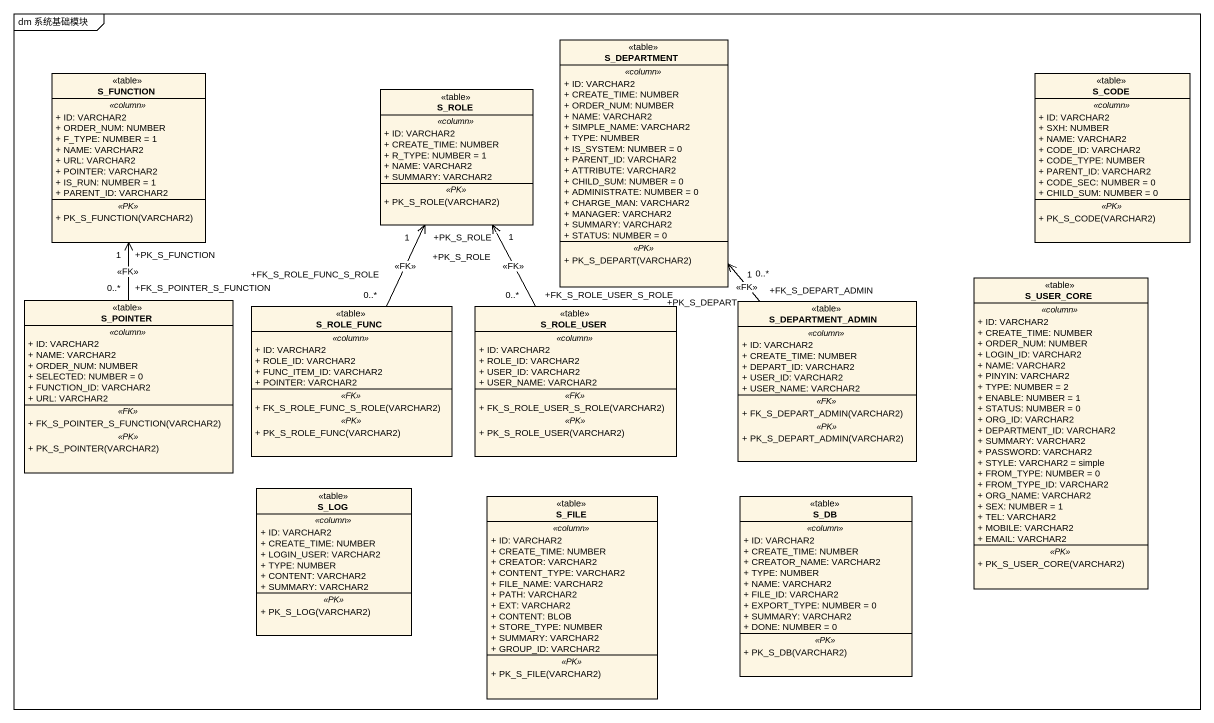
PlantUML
@startuml
mainframe dm 系统基础模块
hide circle
hide empty members
skinparam classAttributeIconSize 0
class S_FUNCTION <<table>> {
  .. <<column>> ..
  + ID: VARCHAR2
  + ORDER_NUM: NUMBER
  + F_TYPE: NUMBER = 1
  + NAME: VARCHAR2
  + URL: VARCHAR2
  + POINTER: VARCHAR2
  + IS_RUN: NUMBER = 1
  + PARENT_ID: VARCHAR2
  .. <<PK>> ..
  + PK_S_FUNCTION(VARCHAR2)
}
class S_DEPARTMENT <<table>> {
  .. <<column>> ..
  + ID: VARCHAR2
  + CREATE_TIME: NUMBER
  + ORDER_NUM: NUMBER
  + NAME: VARCHAR2
  + SIMPLE_NAME: VARCHAR2
  + TYPE: NUMBER
  + IS_SYSTEM: NUMBER = 0
  + PARENT_ID: VARCHAR2
  + ATTRIBUTE: VARCHAR2
  + CHILD_SUM: NUMBER = 0
  + ADMINISTRATE: NUMBER = 0
  + CHARGE_MAN: VARCHAR2
  + MANAGER: VARCHAR2
  + SUMMARY: VARCHAR2
  + STATUS: NUMBER = 0
  .. <<PK>> ..
  + PK_S_DEPART(VARCHAR2)
}
class S_CODE <<table>> {
  .. <<column>> ..
  + ID: VARCHAR2
  + SXH: NUMBER
  + NAME: VARCHAR2
  + CODE_ID: VARCHAR2
  + CODE_TYPE: NUMBER
  + PARENT_ID: VARCHAR2
  + CODE_SEC: NUMBER = 0
  + CHILD_SUM: NUMBER = 0
  .. <<PK>> ..
  + PK_S_CODE(VARCHAR2)
}
class S_ROLE <<table>> {
  .. <<column>> ..
  + ID: VARCHAR2
  + CREATE_TIME: NUMBER
  + R_TYPE: NUMBER = 1
  + NAME: VARCHAR2
  + SUMMARY: VARCHAR2
  .. <<PK>> ..
  + PK_S_ROLE(VARCHAR2)
}
class S_POINTER <<table>> {
  .. <<column>> ..
  + ID: VARCHAR2
  + NAME: VARCHAR2
  + ORDER_NUM: NUMBER
  + SELECTED: NUMBER = 0
  + FUNCTION_ID: VARCHAR2
  + URL: VARCHAR2
  .. <<FK>> ..
  + FK_S_POINTER_S_FUNCTION(VARCHAR2)
  .. <<PK>> ..
  + PK_S_POINTER(VARCHAR2)
}
class S_ROLE_FUNC <<table>> {
  .. <<column>> ..
  + ID: VARCHAR2
  + ROLE_ID: VARCHAR2
  + FUNC_ITEM_ID: VARCHAR2
  + POINTER: VARCHAR2
  .. <<FK>> ..
  + FK_S_ROLE_FUNC_S_ROLE(VARCHAR2)
  .. <<PK>> ..
  + PK_S_ROLE_FUNC(VARCHAR2)
}
class S_ROLE_USER <<table>> {
  .. <<column>> ..
  + ID: VARCHAR2
  + ROLE_ID: VARCHAR2
  + USER_ID: VARCHAR2
  + USER_NAME: VARCHAR2
  .. <<FK>> ..
  + FK_S_ROLE_USER_S_ROLE(VARCHAR2)
  .. <<PK>> ..
  + PK_S_ROLE_USER(VARCHAR2)
}
class S_DEPARTMENT_ADMIN <<table>> {
  .. <<column>> ..
  + ID: VARCHAR2
  + CREATE_TIME: NUMBER
  + DEPART_ID: VARCHAR2
  + USER_ID: VARCHAR2
  + USER_NAME: VARCHAR2
  .. <<FK>> ..
  + FK_S_DEPART_ADMIN(VARCHAR2)
  .. <<PK>> ..
  + PK_S_DEPART_ADMIN(VARCHAR2)
}
class S_USER_CORE <<table>> {
  .. <<column>> ..
  + ID: VARCHAR2
  + CREATE_TIME: NUMBER
  + ORDER_NUM: NUMBER
  + LOGIN_ID: VARCHAR2
  + NAME: VARCHAR2
  + PINYIN: VARCHAR2
  + TYPE: NUMBER = 2
  + ENABLE: NUMBER = 1
  + STATUS: NUMBER = 0
  + ORG_ID: VARCHAR2
  + DEPARTMENT_ID: VARCHAR2
  + SUMMARY: VARCHAR2
  + PASSWORD: VARCHAR2
  + STYLE: VARCHAR2 = simple
  + FROM_TYPE: NUMBER = 0
  + FROM_TYPE_ID: VARCHAR2
  + ORG_NAME: VARCHAR2
  + SEX: NUMBER = 1
  + TEL: VARCHAR2
  + MOBILE: VARCHAR2
  + EMAIL: VARCHAR2
  .. <<PK>> ..
  + PK_S_USER_CORE(VARCHAR2)
}
class S_LOG <<table>> {
  .. <<column>> ..
  + ID: VARCHAR2
  + CREATE_TIME: NUMBER
  + LOGIN_USER: VARCHAR2
  + TYPE: NUMBER
  + CONTENT: VARCHAR2
  + SUMMARY: VARCHAR2
  .. <<PK>> ..
  + PK_S_LOG(VARCHAR2)
}
class S_FILE <<table>> {
  .. <<column>> ..
  + ID: VARCHAR2
  + CREATE_TIME: NUMBER
  + CREATOR: VARCHAR2
  + CONTENT_TYPE: VARCHAR2
  + FILE_NAME: VARCHAR2
  + PATH: VARCHAR2
  + EXT: VARCHAR2
  + CONTENT: BLOB
  + STORE_TYPE: NUMBER
  + SUMMARY: VARCHAR2
  + GROUP_ID: VARCHAR2
  .. <<PK>> ..
  + PK_S_FILE(VARCHAR2)
}
class S_DB <<table>> {
  .. <<column>> ..
  + ID: VARCHAR2
  + CREATE_TIME: NUMBER
  + CREATOR_NAME: VARCHAR2
  + TYPE: NUMBER
  + NAME: VARCHAR2
  + FILE_ID: VARCHAR2
  + EXPORT_TYPE: NUMBER = 0
  + SUMMARY: VARCHAR2
  + DONE: NUMBER = 0
  .. <<PK>> ..
  + PK_S_DB(VARCHAR2)
}
S_POINTER "+FK_S_POINTER_S_FUNCTION\n0..*" -up-> "+PK_S_FUNCTION\n1" S_FUNCTION : <<FK>>
S_ROLE_FUNC "+FK_S_ROLE_FUNC_S_ROLE\n0..*" -up-> "+PK_S_ROLE\n1" S_ROLE : <<FK>>
S_ROLE_USER "+FK_S_ROLE_USER_S_ROLE\n0..*" -up-> "+PK_S_ROLE\n1" S_ROLE : <<FK>>
S_DEPARTMENT_ADMIN "+FK_S_DEPART_ADMIN\n0..*" -up-> "+PK_S_DEPART\n1" S_DEPARTMENT : <<FK>>
@enduml
